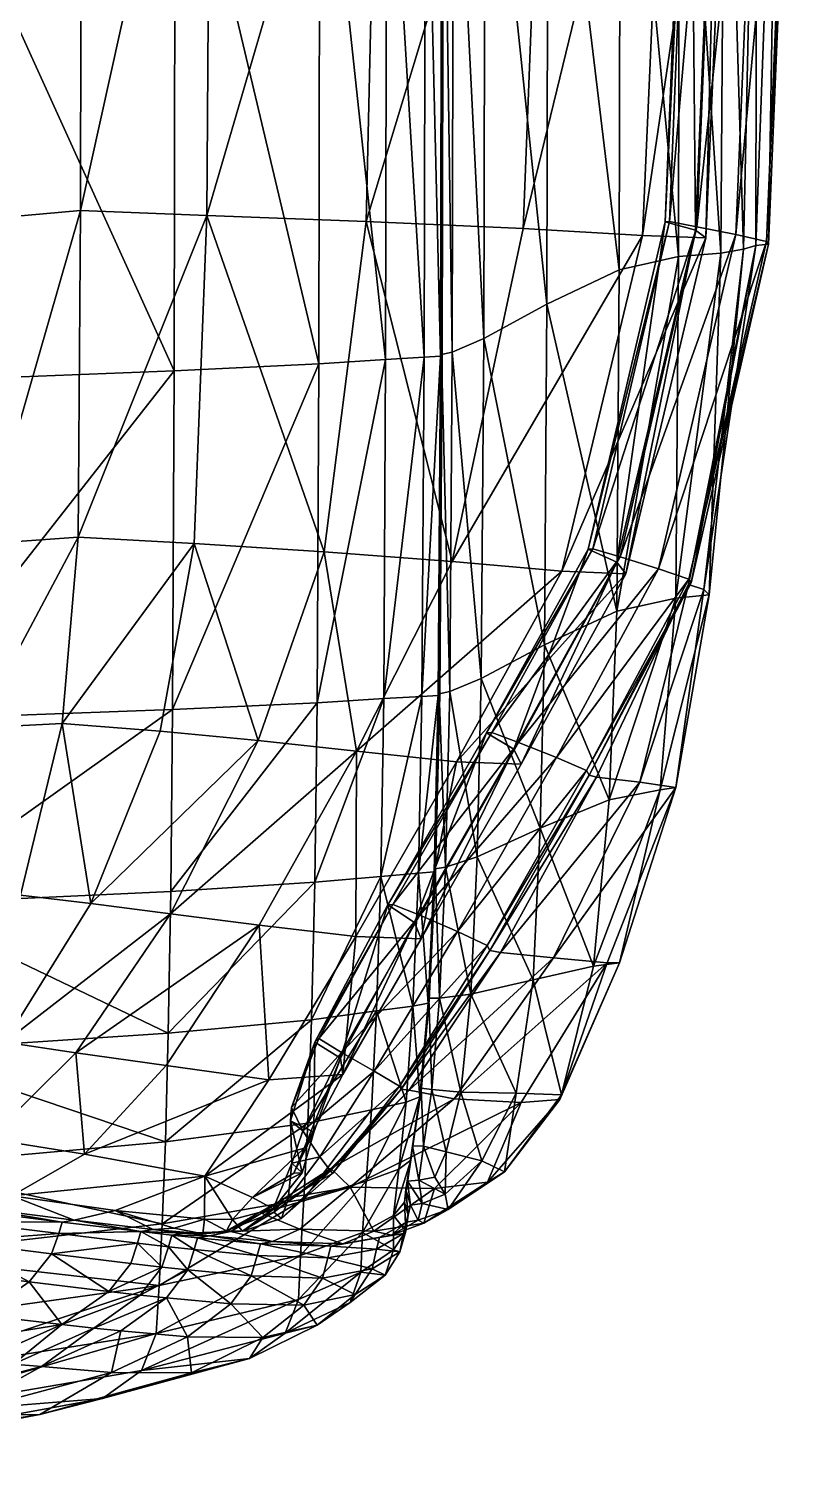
# Model space of a CAD drawing. Header units: centimetres. Extents: x -42.2 to 42.2, y -34.8 to 34.8.
# Drawn here: x 39.604 to 42.199, y -32.801 to -27.918 of the extents above; entities that cross this region are included whole.
import ezdxf

# ---------------------------------------------------------------- set-up
doc = ezdxf.new("R2010")
doc.units = ezdxf.units.CM
doc.layers.get('0').update_dxf_attribs({"true_color": 0x1c95b1})

msp = doc.modelspace()

# ---------------------------------------------------------------- meshes
at = {"color": 96, "true_color": 0x068706}
mesh = msp.add_polyface(dxfattribs=at)
corners = [(40.5938, -24.0306, 15.8436), (40.591, -26.9618, 15.84), (40.8179, -26.9387, 15.6987), (40.8205, -23.9921, 15.7015), (40.9482, -26.9258, 15.5328), (40.9508, -23.9699, 15.5346), (41.0047, -26.9196, 15.3865), (41.9559, -23.6163, 7.9975), (41.9642, -26.5718, 8.0009), (42.0717, -26.5664, 3.9151), (42.0267, -28.6653, 3.9152), (42.0691, -28.6529, 0.4714), (42.1455, -26.5623, 0.4731), (42.0618, -23.625, 3.9137), (41.9504, -28.6798, 8.0025), (41.81, -26.5773, 11.3776), (41.8059, -23.6124, 11.3738), (41.6102, -23.651, 13.7453), (41.6099, -26.6203, 13.7483), (41.8062, -28.6908, 11.3787), (41.3589, -23.6848, -14.4319), (41.3599, -26.5486, -14.4349), (40.7942, -26.5426, -20.0852), (40.7471, -28.5722, -20.0875), (41.981, -23.6448, -3.4428), (41.9897, -26.553, -3.4444), (41.7756, -26.5542, -8.2924), (41.6844, -28.6194, -8.2953), (41.2797, -28.5955, -14.438), (41.771, -23.6633, -8.29), (41.1529, -23.8917, 15.1307), (41.1509, -26.8572, 15.1308), (41.3649, -26.7381, 14.816), (41.3605, -28.8522, 14.8134), (41.6057, -28.7357, 13.7477), (41.3668, -23.7698, 14.8146), (41.0071, -23.9589, 15.3874), (41.0099, -26.9164, 15.3037), (41.0122, -23.9535, 15.3044), (41.0081, -26.9125, 15.2629), (41.0456, -23.9398, 15.2431), (41.0435, -26.904, 15.2425), (41.0103, -23.9488, 15.2636), (42.1049, -28.64, -1.3299), (42.1924, -26.5569, -1.3277), (42.1987, -26.5608, -0.9723), (42.1887, -23.6367, -0.9709), (42.1355, -23.6335, 0.4738), (42.1113, -28.6483, -0.9746), (41.8997, -28.627, -3.4467), (41.9508, -26.5385, -1.6774), (41.9392, -23.6349, -1.6765), (41.8321, -23.631, -1.5231), (41.8452, -26.5242, -1.5238), (41.8639, -28.6011, -1.6793), (41.9412, -23.6321, -1.5431), (41.9535, -26.5323, -1.5439), (41.8594, -26.5236, -1.5156), (41.7759, -28.5717, -1.5171), (41.7612, -28.5725, -1.5253), (41.8463, -23.6305, -1.515), (42.1821, -23.6364, -1.3264), (42.0876, -26.5453, -1.4998), (42.0013, -28.6163, -1.5018), (41.8689, -28.5894, -1.5457), (42.0764, -23.6345, -1.4987)]
mesh.append_faces([[corners[k] for k in face] for face in [(0, 1, 2), (3, 2, 4), (5, 4, 6), (7, 8, 9), (10, 9, 8), (11, 12, 9), (13, 9, 12), (14, 8, 15), (16, 15, 8), (17, 18, 15), (19, 15, 18), (20, 21, 22), (23, 22, 21), (24, 25, 26), (27, 26, 25), (28, 21, 26), (29, 26, 21), (30, 31, 32), (33, 32, 31), (34, 18, 32), (35, 32, 18), (36, 6, 37), (38, 37, 39), (40, 41, 31), (42, 39, 41), (43, 44, 45), (46, 45, 44), (47, 12, 45), (48, 45, 12), (49, 25, 50), (51, 50, 25), (52, 53, 50), (54, 50, 53), (55, 56, 57), (58, 57, 56), (59, 53, 57), (60, 57, 53), (61, 44, 62), (63, 62, 44), (64, 56, 62), (65, 62, 56)]], dxfattribs={"vtx2": -1, "color": 96})
mesh = msp.add_polyface(dxfattribs=at)
corners = [(36.5723, -24.5187, 16.3897), (36.5686, -27.2493, 16.3841), (37.9558, -27.1325, 16.3264), (37.9592, -24.3124, 16.3319), (38.5195, -26.8461, -29.5701), (38.5174, -24.0905, -29.5663), (38.6273, -24.0759, -29.5118), (38.6293, -26.8398, -29.5154), (38.5204, -28.8079, -29.5712), (38.3497, -28.8124, -29.6136), (38.3482, -26.8581, -29.6127), (38.3461, -24.1144, -29.6087), (38.0773, -26.8793, -29.6463), (38.0751, -24.1532, -29.6422), (38.0791, -28.8226, -29.6471), (37.532, -28.8403, -29.6748), (37.5298, -26.9127, -29.6741), (37.5277, -24.2123, -29.67), (36.5292, -26.9616, -29.6994), (36.5273, -24.2974, -29.6953), (39.1804, -24.1771, 16.1769), (39.1773, -27.0522, 16.1719), (40.1, -26.9986, 15.9875), (40.103, -24.0906, 15.9918), (40.591, -26.9618, 15.84), (40.5938, -24.0306, 15.8436), (38.6296, -28.8077, -29.5166), (38.716, -26.8363, -29.4454), (38.7141, -24.065, -29.4421), (38.808, -24.0573, -29.3405), (38.8097, -26.835, -29.3436), (38.7158, -28.8101, -29.4467), (38.809, -28.8145, -29.3449), (38.9403, -26.8355, -29.1934), (38.9389, -24.0522, -29.1906), (39.0912, -24.009, -28.9758), (39.0924, -26.7972, -28.9782), (38.9393, -28.8205, -29.1948), (39.091, -28.7872, -28.9797), (39.2502, -26.6794, -28.6817), (39.2492, -23.8866, -28.6795), (39.4628, -23.7648, -28.0699), (39.4635, -26.563, -28.0718), (39.2484, -28.6739, -28.6831), (39.4614, -28.5624, -28.0732), (39.7822, -26.5291, -26.9169), (39.7817, -23.7233, -26.915), (40.2207, -23.7178, -24.4931), (40.2208, -26.5361, -24.4952), (39.7796, -28.535, -26.9182), (40.2069, -28.5515, -24.4967), (40.7942, -26.5426, -20.0852), (40.7943, -23.704, -20.0825)]
mesh.append_faces([[corners[k] for k in face] for face in [(0, 1, 2), (2, 3, 0), (4, 5, 6), (6, 7, 4), (8, 4, 7), (9, 10, 4), (5, 4, 10), (10, 11, 5), (12, 13, 11), (11, 10, 12), (14, 12, 10), (15, 16, 12), (13, 12, 16), (16, 17, 13), (18, 19, 17), (17, 16, 18), (20, 21, 22), (22, 23, 20), (21, 20, 3), (3, 2, 21), (24, 25, 23), (23, 22, 24), (26, 7, 27), (28, 27, 7), (7, 6, 28), (29, 30, 27), (31, 27, 30), (32, 30, 33), (34, 33, 30), (35, 36, 33), (37, 33, 36), (38, 36, 39), (40, 39, 36), (41, 42, 39), (43, 39, 42), (44, 42, 45), (46, 45, 42), (47, 48, 45), (49, 45, 48), (50, 48, 51), (52, 51, 48)]], dxfattribs={"vtx2": -1, "color": 96})
mesh = msp.add_polyface(dxfattribs=at)
corners = [(39.1773, -27.0522, 16.1719), (39.1733, -29.1143, 16.1598), (40.0961, -29.0783, 15.9769), (40.1, -26.9986, 15.9875), (40.5869, -29.0541, 15.8308), (40.591, -26.9618, 15.84), (40.8136, -29.0394, 15.6907), (40.8179, -26.9387, 15.6987), (40.5816, -30.2046, 15.8113), (40.8073, -30.1905, 15.6734), (40.0914, -30.2277, 15.955), (39.169, -30.2617, 16.1345), (38.9403, -26.8355, -29.1934), (38.9393, -28.8205, -29.1948), (38.809, -28.8145, -29.3449), (39.0924, -26.7972, -28.9782), (39.091, -28.7872, -28.9797), (38.9325, -29.9106, -29.1943), (39.0836, -29.8822, -28.9798), (39.0675, -30.4681, -28.9789), (39.2502, -26.6794, -28.6817), (39.2484, -28.6739, -28.6831), (39.4635, -26.563, -28.0718), (39.4614, -28.5624, -28.0732), (39.7822, -26.5291, -26.9169), (39.7796, -28.535, -26.9182), (40.2208, -26.5361, -24.4952), (40.2069, -28.5515, -24.4967), (39.771, -29.6423, -26.9189), (39.7164, -30.2751, -26.9193), (39.4268, -30.2896, -28.0741), (39.4532, -29.6654, -28.0738), (40.1649, -29.6646, -24.4979), (40.0491, -30.3009, -24.4991), (39.2406, -29.7729, -28.6836), (39.2239, -30.3783, -28.6834), (40.7942, -26.5426, -20.0852), (40.7471, -28.5722, -20.0875), (40.6057, -29.6929, -20.09), (41.0391, -29.7248, -14.4418), (40.715, -30.3686, -14.4479), (40.381, -30.3329, -20.0935)]
mesh.append_faces([[corners[k] for k in face] for face in [(0, 1, 2), (2, 3, 0), (4, 5, 3), (3, 2, 4), (5, 4, 6), (6, 7, 5), (8, 9, 6), (6, 4, 8), (10, 8, 4), (4, 2, 10), (11, 10, 2), (2, 1, 11), (12, 13, 14), (15, 16, 13), (17, 18, 19), (14, 13, 17), (18, 17, 13), (13, 16, 18), (20, 21, 16), (22, 23, 21), (24, 25, 23), (26, 27, 25), (28, 29, 30), (30, 31, 28), (25, 28, 31), (31, 23, 25), (28, 25, 27), (27, 32, 28), (29, 28, 32), (32, 33, 29), (34, 31, 30), (18, 34, 35), (34, 18, 16), (16, 21, 34), (31, 34, 21), (21, 23, 31), (36, 37, 27), (38, 39, 40), (32, 38, 41), (38, 32, 27), (27, 37, 38)]], dxfattribs={"vtx2": -1, "color": 96})
mesh = msp.add_polyface(dxfattribs=at)
corners = [(40.9438, -29.0317, 15.5262), (40.9482, -26.9258, 15.5328), (40.8179, -26.9387, 15.6987), (40.8136, -29.0394, 15.6907), (41.0001, -29.0283, 15.3809), (41.0047, -26.9196, 15.3865), (41.9642, -26.5718, 8.0009), (41.9504, -28.6798, 8.0025), (42.0267, -28.6653, 3.9152), (42.0717, -26.5664, 3.9151), (42.0691, -28.6529, 0.4714), (41.81, -26.5773, 11.3776), (41.8062, -28.6908, 11.3787), (41.6099, -26.6203, 13.7483), (41.6057, -28.7357, 13.7477), (41.8924, -29.8202, 3.9132), (41.3599, -26.5486, -14.4349), (41.2797, -28.5955, -14.438), (40.7471, -28.5722, -20.0875), (41.9897, -26.553, -3.4444), (41.8997, -28.627, -3.4467), (41.6844, -28.6194, -8.2953), (41.7756, -26.5542, -8.2924), (41.0391, -29.7248, -14.4418), (41.4109, -29.7579, -8.2998), (41.1509, -26.8572, 15.1308), (41.1464, -28.969, 15.1263), (41.3605, -28.8522, 14.8134), (41.3649, -26.7381, 14.816), (41.0053, -29.0261, 15.2985), (41.0099, -26.9164, 15.3037), (41.0035, -29.0225, 15.2577), (41.0081, -26.9125, 15.2629), (41.0435, -26.904, 15.2425), (41.039, -29.0146, 15.2374), (42.1987, -26.5608, -0.9723), (42.1113, -28.6483, -0.9746), (42.1049, -28.64, -1.3299), (42.1455, -26.5623, 0.4731), (41.8414, -29.7854, -1.3345), (41.849, -29.7978, -0.9792), (41.9508, -26.5385, -1.6774), (41.8639, -28.6011, -1.6793), (41.8452, -26.5242, -1.5238), (41.7612, -28.5725, -1.5253), (41.6282, -29.767, -3.4512), (41.5979, -29.7271, -1.6834), (41.9535, -26.5323, -1.5439), (41.8689, -28.5894, -1.5457), (41.7759, -28.5717, -1.5171), (41.8594, -26.5236, -1.5156), (41.5165, -29.6827, -1.5213), (41.5005, -29.6838, -1.5291), (42.1924, -26.5569, -1.3277), (42.0013, -28.6163, -1.5018), (42.0876, -26.5453, -1.4998), (41.739, -29.7498, -1.5064), (41.6084, -29.7095, -1.5503)]
mesh.append_faces([[corners[k] for k in face] for face in [(0, 1, 2), (2, 3, 0), (1, 0, 4), (4, 5, 1), (6, 7, 8), (9, 8, 10), (11, 12, 7), (13, 14, 12), (10, 8, 15), (16, 17, 18), (19, 20, 21), (22, 21, 17), (18, 17, 23), (24, 21, 20), (23, 17, 21), (25, 26, 27), (28, 27, 14), (29, 30, 5), (5, 4, 29), (30, 29, 31), (31, 32, 30), (33, 34, 26), (26, 25, 33), (34, 33, 32), (32, 31, 34), (35, 36, 37), (38, 10, 36), (39, 37, 36), (40, 36, 10), (41, 42, 20), (43, 44, 42), (45, 20, 42), (46, 42, 44), (47, 48, 49), (50, 49, 44), (51, 49, 48), (52, 44, 49), (53, 37, 54), (55, 54, 48), (56, 54, 37), (57, 48, 54)]], dxfattribs={"vtx2": -1, "color": 96})
mesh = msp.add_polyface(dxfattribs=at)
corners = [(40.9365, -30.1834, 15.5109), (40.9921, -30.1802, 15.3672), (41.0001, -29.0283, 15.3809), (40.9438, -29.0317, 15.5262), (40.8073, -30.1905, 15.6734), (40.8136, -29.0394, 15.6907), (41.7973, -29.8499, 11.3761), (41.9102, -29.8384, 8.0017), (41.9504, -28.6798, 8.0025), (41.8062, -28.6908, 11.3787), (41.5969, -29.8934, 13.7416), (41.6057, -28.7357, 13.7477), (41.8924, -29.8202, 3.9132), (41.84, -29.8038, 0.4673), (42.0691, -28.6529, 0.4714), (42.0267, -28.6653, 3.9152), (41.0391, -29.7248, -14.4418), (40.6057, -29.6929, -20.09), (40.7471, -28.5722, -20.0875), (41.8997, -28.627, -3.4467), (41.6282, -29.767, -3.4512), (41.4109, -29.7579, -8.2998), (40.715, -30.3686, -14.4479), (41.6844, -28.6194, -8.2953), (41.3519, -30.0077, 14.8039), (41.3605, -28.8522, 14.8134), (41.1464, -28.969, 15.1263), (41.138, -30.1222, 15.1143), (40.997, -30.1777, 15.2853), (41.0053, -29.0261, 15.2985), (40.9953, -30.1738, 15.2446), (41.0035, -29.0225, 15.2577), (41.039, -29.0146, 15.2374), (41.0307, -30.1664, 15.2244), (42.1113, -28.6483, -0.9746), (41.849, -29.7978, -0.9792), (41.8414, -29.7854, -1.3345), (41.2735, -30.4132, -3.4593), (41.5979, -29.7271, -1.6834), (41.8639, -28.6011, -1.6793), (41.7612, -28.5725, -1.5253), (41.5005, -29.6838, -1.5291), (41.2485, -30.3616, -1.6913), (41.8689, -28.5894, -1.5457), (41.6084, -29.7095, -1.5503), (41.5165, -29.6827, -1.5213), (41.1733, -30.3056, -1.5293), (41.1561, -30.307, -1.5368), (41.7759, -28.5717, -1.5171), (42.1049, -28.64, -1.3299), (41.739, -29.7498, -1.5064), (41.3933, -30.3898, -1.5149), (41.2644, -30.3392, -1.5588), (42.0013, -28.6163, -1.5018)]
mesh.append_faces([[corners[k] for k in face] for face in [(0, 1, 2), (2, 3, 0), (4, 0, 3), (3, 5, 4), (6, 7, 8), (8, 9, 6), (10, 6, 9), (9, 11, 10), (12, 13, 14), (7, 12, 15), (15, 8, 7), (16, 17, 18), (19, 20, 21), (22, 16, 21), (23, 21, 16), (24, 25, 26), (26, 27, 24), (25, 24, 10), (10, 11, 25), (28, 29, 2), (2, 1, 28), (29, 28, 30), (30, 31, 29), (32, 33, 27), (27, 26, 32), (33, 32, 31), (31, 30, 33), (34, 35, 36), (14, 13, 35), (37, 20, 38), (39, 38, 20), (40, 41, 38), (42, 38, 41), (43, 44, 45), (46, 45, 44), (47, 41, 45), (48, 45, 41), (49, 36, 50), (51, 50, 36), (52, 44, 50), (53, 50, 44)]], dxfattribs={"vtx2": -1, "color": 96})
mesh = msp.add_polyface(dxfattribs=at)
corners = [(40.0768, -31.3257, 15.8507), (40.0853, -30.8443, 15.9151), (39.1637, -30.8878, 16.0888), (40.5625, -31.2803, 15.7184), (40.7827, -31.2497, 15.5899), (40.7975, -30.7934, 15.6415), (40.5738, -30.8133, 15.7758), (40.5816, -30.2046, 15.8113), (40.0914, -30.2277, 15.955), (40.8073, -30.1905, 15.6734), (39.169, -30.2617, 16.1345), (39.0675, -30.4681, -28.9789), (38.9173, -30.4856, -29.192), (38.9325, -29.9106, -29.1943), (38.8029, -29.8994, -29.3437), (39.4268, -30.2896, -28.0741), (39.2239, -30.3783, -28.6834), (39.2406, -29.7729, -28.6836), (39.0836, -29.8822, -28.9798), (39.1954, -30.8921, -28.6829), (39.0399, -30.9308, -28.9769), (39.3699, -30.8529, -28.0742), (39.2497, -31.3013, -28.0743), (39.1144, -31.2895, -28.6822), (39.5758, -30.857, -26.9197), (39.7164, -30.2751, -26.9193), (39.8137, -30.8858, -24.5007), (40.0491, -30.3009, -24.4991), (39.5221, -31.3555, -24.5029), (39.3682, -31.3242, -26.9201), (38.7889, -30.4683, -29.3397), (38.8909, -30.9252, -29.1877), (38.9742, -31.2752, -28.9748), (40.715, -30.3686, -14.4479), (40.381, -30.3329, -20.0935), (40.6057, -29.6929, -20.09), (40.1649, -29.6646, -24.4979), (40.7128, -30.9979, -8.3193), (40.3844, -30.9587, -14.4573), (40.084, -30.9205, -20.0989), (39.7633, -31.3921, -20.1063), (40.587, -31.343, -1.5683), (40.8385, -30.889, -1.5425), (40.929, -30.9255, -1.5722), (40.5731, -31.3553, -1.5835), (40.8208, -30.8905, -1.5498)]
mesh.append_faces([[corners[k] for k in face] for face in [(0, 1, 2), (3, 4, 5), (5, 6, 3), (6, 1, 0), (7, 8, 1), (1, 6, 7), (9, 7, 6), (6, 5, 9), (8, 10, 2), (2, 1, 8), (11, 12, 13), (14, 13, 12), (15, 16, 17), (16, 11, 18), (19, 20, 11), (11, 16, 19), (21, 19, 16), (16, 15, 21), (19, 21, 22), (20, 19, 23), (24, 21, 15), (15, 25, 24), (26, 24, 25), (25, 27, 26), (24, 26, 28), (21, 24, 29), (30, 12, 31), (20, 31, 12), (12, 11, 20), (31, 20, 32), (33, 34, 35), (34, 27, 36), (37, 38, 33), (39, 34, 33), (33, 38, 39), (40, 39, 38), (28, 26, 39), (34, 39, 26), (26, 27, 34), (41, 42, 43), (44, 45, 42)]], dxfattribs={"vtx2": -1, "color": 96})
mesh = msp.add_polyface(dxfattribs=at)
corners = [(40.9365, -30.1834, 15.5109), (40.8073, -30.1905, 15.6734), (40.7975, -30.7934, 15.6415), (40.9245, -30.7831, 15.4827), (40.9921, -30.1802, 15.3672), (40.9785, -30.7778, 15.3417), (41.7973, -29.8499, 11.3761), (41.5969, -29.8934, 13.7416), (41.5718, -30.5339, 13.7284), (41.7439, -30.5001, 11.3691), (41.9102, -29.8384, 8.0017), (41.7973, -30.4924, 7.9985), (41.8924, -29.8202, 3.9132), (41.6756, -30.4741, 3.9086), (41.84, -29.8038, 0.4673), (41.528, -30.4563, 0.4597), (41.0541, -30.4054, -8.3073), (41.4109, -29.7579, -8.2998), (41.6282, -29.767, -3.4512), (41.2735, -30.4132, -3.4593), (40.715, -30.3686, -14.4479), (41.3371, -30.63, 14.7846), (41.3519, -30.0077, 14.8039), (41.138, -30.1222, 15.1143), (41.1241, -30.7269, 15.0906), (40.9831, -30.7728, 15.2608), (40.997, -30.1777, 15.2853), (40.9815, -30.7679, 15.2201), (40.9953, -30.1738, 15.2446), (41.0307, -30.1664, 15.2244), (41.0171, -30.7627, 15.1996), (41.849, -29.7978, -0.9792), (41.5038, -30.4498, -0.9877), (41.4949, -30.4343, -1.3428), (41.8414, -29.7854, -1.3345), (41.5979, -29.7271, -1.6834), (41.2485, -30.3616, -1.6913), (41.5005, -29.6838, -1.5291), (41.1561, -30.307, -1.5368), (40.911, -30.9497, -1.7046), (41.6084, -29.7095, -1.5503), (41.2644, -30.3392, -1.5588), (41.1733, -30.3056, -1.5293), (41.5165, -29.6827, -1.5213), (40.8385, -30.889, -1.5425), (40.8208, -30.8905, -1.5498), (41.3933, -30.3898, -1.5149), (41.739, -29.7498, -1.5064), (40.929, -30.9255, -1.5722)]
mesh.append_faces([[corners[k] for k in face] for face in [(0, 1, 2), (2, 3, 0), (4, 0, 3), (3, 5, 4), (6, 7, 8), (8, 9, 6), (10, 6, 9), (9, 11, 10), (12, 10, 11), (11, 13, 12), (14, 12, 13), (13, 15, 14), (16, 17, 18), (18, 19, 16), (17, 16, 20), (21, 22, 23), (23, 24, 21), (22, 21, 8), (8, 7, 22), (25, 26, 4), (4, 5, 25), (26, 25, 27), (27, 28, 26), (29, 30, 24), (24, 23, 29), (30, 29, 28), (28, 27, 30), (31, 32, 33), (33, 34, 31), (32, 31, 14), (14, 15, 32), (35, 36, 19), (37, 38, 36), (39, 36, 38), (40, 41, 42), (43, 42, 38), (44, 42, 41), (45, 38, 42), (34, 33, 46), (47, 46, 41), (48, 41, 46)]], dxfattribs={"vtx2": -1, "color": 96})
mesh = msp.add_polyface(dxfattribs=at)
corners = [(40.9245, -30.7831, 15.4827), (40.906, -31.2332, 15.4371), (40.9574, -31.2235, 15.3007), (40.9785, -30.7778, 15.3417), (40.7975, -30.7934, 15.6415), (40.7827, -31.2497, 15.5899), (41.6756, -30.4741, 3.9086), (41.3831, -31.0703, 3.9009), (41.2029, -31.0517, 0.4475), (41.528, -30.4563, 0.4597), (41.7973, -30.4924, 7.9985), (41.5651, -31.0868, 7.9928), (41.6064, -31.087, 11.3572), (41.7439, -30.5001, 11.3691), (41.5188, -31.0976, 13.7063), (41.5718, -30.5339, 13.7284), (40.715, -30.3686, -14.4479), (41.0541, -30.4054, -8.3073), (40.7128, -30.9979, -8.3193), (40.9336, -31.0057, -3.4725), (41.2735, -30.4132, -3.4593), (41.3139, -31.1449, 14.7525), (41.3371, -30.63, 14.7846), (41.1241, -30.7269, 15.0906), (41.1027, -31.1932, 15.0515), (40.9615, -31.2134, 15.2215), (40.9831, -30.7728, 15.2608), (40.9604, -31.2067, 15.1806), (40.9815, -30.7679, 15.2201), (41.0171, -30.7627, 15.1996), (40.9962, -31.2069, 15.1591), (41.5038, -30.4498, -0.9877), (41.1673, -31.0449, -1.0013), (41.1581, -31.0282, -1.3564), (41.4949, -30.4343, -1.3428), (41.2485, -30.3616, -1.6913), (40.911, -30.9497, -1.7046), (41.1561, -30.307, -1.5368), (40.8208, -30.8905, -1.5498), (40.6601, -31.4099, -1.7315), (41.2644, -30.3392, -1.5588), (40.929, -30.9255, -1.5722), (40.8385, -30.889, -1.5425), (41.1733, -30.3056, -1.5293), (41.0571, -30.9801, -1.5284), (41.3933, -30.3898, -1.5149), (40.6643, -31.3906, -1.5965)]
mesh.append_faces([[corners[k] for k in face] for face in [(0, 1, 2), (2, 3, 0), (1, 0, 4), (4, 5, 1), (6, 7, 8), (8, 9, 6), (7, 6, 10), (10, 11, 7), (12, 11, 10), (10, 13, 12), (14, 12, 13), (13, 15, 14), (16, 17, 18), (19, 18, 17), (17, 20, 19), (21, 22, 23), (23, 24, 21), (22, 21, 14), (14, 15, 22), (25, 26, 3), (3, 2, 25), (26, 25, 27), (27, 28, 26), (29, 30, 24), (24, 23, 29), (30, 29, 28), (28, 27, 30), (31, 32, 33), (33, 34, 31), (32, 31, 9), (9, 8, 32), (35, 36, 19), (19, 20, 35), (37, 38, 36), (39, 36, 38), (40, 41, 42), (43, 42, 38), (44, 45, 34), (34, 33, 44), (46, 41, 44), (45, 44, 41)]], dxfattribs={"vtx2": -1, "color": 96})
mesh = msp.add_polyface(dxfattribs=at)
corners = [(39.1484, -31.7768, 15.8903), (39.1388, -32.0779, 15.6916), (40.0561, -31.972, 15.5562), (40.0668, -31.6942, 15.7387), (39.1567, -31.3865, 16.015), (40.0768, -31.3257, 15.8507), (39.1637, -30.8878, 16.0888), (40.5496, -31.6306, 15.6161), (40.5625, -31.2803, 15.7184), (39.5221, -31.3555, -24.5029), (39.3682, -31.3242, -26.9201), (39.5758, -30.857, -26.9197), (40.1992, -31.9565, -2.9342), (40.2737, -31.9959, -1.5365), (40.1937, -32.0063, -1.5418), (40.0962, -31.987, -3.3385), (39.4678, -31.6842, -20.1161), (39.7923, -31.7358, -13.9551), (39.5459, -31.8772, -14.368), (39.7633, -31.3921, -20.1063), (40.0694, -31.4346, -14.3374), (40.3844, -30.9587, -14.4573), (40.084, -30.9205, -20.0989), (39.758, -31.9593, -8.3747), (39.4271, -31.9179, -14.5058), (39.8962, -31.9267, -7.8371), (40.025, -31.9911, -3.474), (39.9842, -31.9982, -3.4778), (39.7172, -31.9661, -8.378), (39.3863, -31.9246, -14.5082), (39.7052, -32.0054, -8.3861), (39.3496, -32.0323, -14.5282), (39.3741, -31.9637, -14.5146), (40.1301, -32.0037, -1.5445), (40.0893, -32.0108, -1.5484), (40.2885, -31.9977, -0.0802), (40.217, -32.0123, -0.0305), (40.2946, -31.9573, -2.3325), (40.2004, -31.8102, -6.226), (40.418, -31.4834, -7.8031)]
mesh.append_faces([[corners[k] for k in face] for face in [(0, 1, 2), (2, 3, 0), (4, 0, 3), (3, 5, 4), (6, 4, 5), (7, 3, 2), (8, 5, 3), (9, 10, 11), (12, 13, 14), (14, 15, 12), (16, 17, 18), (9, 19, 16), (17, 16, 19), (19, 20, 17), (21, 20, 19), (22, 19, 9), (23, 24, 18), (18, 25, 23), (26, 23, 25), (25, 15, 26), (23, 26, 27), (27, 28, 23), (24, 23, 28), (28, 29, 24), (30, 28, 27), (31, 32, 30), (28, 30, 32), (32, 29, 28), (33, 34, 27), (27, 26, 33), (14, 33, 26), (26, 15, 14), (33, 14, 35), (35, 36, 33), (37, 12, 38), (25, 38, 12), (12, 15, 25), (38, 25, 18), (18, 17, 38), (39, 38, 17), (17, 20, 39)]], dxfattribs={"vtx2": -1, "color": 96})
mesh = msp.add_polyface(dxfattribs=at)
corners = [(40.0561, -31.972, 15.5562), (40.5366, -31.8889, 15.4461), (40.5496, -31.6306, 15.6161), (40.0768, -31.3257, 15.8507), (40.5625, -31.2803, 15.7184), (40.5738, -30.8133, 15.7758), (40.0668, -31.6942, 15.7387), (40.3922, -31.936, -0.2314), (40.6934, -31.8483, 2.7901), (40.5232, -31.9908, 3.4152), (40.2885, -31.9977, -0.0802), (40.4692, -31.8862, -0.7052), (40.2737, -31.9959, -1.5365), (40.1937, -32.0063, -1.5418), (40.1992, -31.9565, -2.9342), (40.2946, -31.9573, -2.3325), (40.3279, -31.9967, -1.7128), (40.4343, -31.9329, -1.3265), (40.4607, -31.9539, -1.5356), (40.3844, -30.9587, -14.4573), (40.7128, -30.9979, -8.3193), (40.418, -31.4834, -7.8031), (40.0694, -31.4346, -14.3374), (40.6267, -31.7918, -1.161), (40.6276, -31.7842, -0.0055), (40.5702, -31.6609, -1.7803), (40.531, -31.7992, -1.8148), (40.5022, -31.7998, -2.3699), (40.5373, -31.716, -2.9773), (40.4916, -31.6222, -1.6532), (40.4956, -31.7665, -1.6994), (40.4939, -31.5772, -1.6143), (40.5324, -31.657, -1.6379), (40.5731, -31.3553, -1.5835), (40.2004, -31.8102, -6.226), (40.3623, -31.8825, -2.9914), (40.6683, -31.4661, -3.3566), (40.4319, -31.9211, -1.799), (40.4832, -31.8878, -1.66), (40.6334, -31.8017, -1.4349), (40.5904, -31.7443, -1.586)]
mesh.append_faces([[corners[k] for k in face] for face in [(0, 1, 2), (3, 4, 5), (6, 2, 4), (7, 8, 9), (9, 10, 7), (8, 7, 11), (12, 7, 10), (10, 13, 12), (12, 14, 15), (15, 16, 12), (17, 12, 16), (16, 18, 17), (12, 17, 11), (11, 7, 12), (19, 20, 21), (21, 22, 19), (23, 17, 18), (24, 11, 17), (25, 26, 27), (27, 28, 25), (26, 25, 29), (29, 30, 26), (29, 31, 32), (32, 30, 29), (31, 29, 33), (34, 35, 15), (34, 21, 36), (36, 28, 34), (35, 34, 28), (28, 27, 35), (37, 26, 30), (30, 38, 37), (16, 37, 38), (38, 18, 16), (37, 16, 15), (15, 35, 37), (26, 37, 35), (35, 27, 26), (39, 18, 38), (40, 38, 30), (30, 32, 40)]], dxfattribs={"vtx2": -1, "color": 96})
mesh = msp.add_polyface(dxfattribs=at)
corners = [(40.7654, -31.5856, 15.4973), (40.5496, -31.6306, 15.6161), (40.5366, -31.8889, 15.4461), (40.8578, -31.7867, 15.2263), (40.8985, -31.7564, 15.1225), (40.9301, -31.5416, 15.2318), (40.8831, -31.5592, 15.3573), (40.7479, -31.8275, 15.3425), (40.906, -31.2332, 15.4371), (40.7827, -31.2497, 15.5899), (40.5625, -31.2803, 15.7184), (41.0455, -31.5485, 3.6186), (40.6934, -31.8483, 2.7901), (40.6276, -31.7842, -0.0055), (40.8932, -31.5183, 0.327), (40.7128, -30.9979, -8.3193), (40.9336, -31.0057, -3.4725), (40.6683, -31.4661, -3.3566), (40.418, -31.4834, -7.8031), (40.9023, -31.7265, 15.0562), (40.9339, -31.5234, 15.1569), (40.9048, -31.7072, 15.0186), (40.9341, -31.5124, 15.1167), (40.9419, -31.7089, 15.0013), (40.9258, -31.8244, 14.8443), (40.866, -31.515, -1.0494), (40.6267, -31.7918, -1.161), (40.6334, -31.8017, -1.4349), (40.8609, -31.5048, -1.3841), (40.6601, -31.4099, -1.7315), (40.5702, -31.6609, -1.7803), (40.5373, -31.716, -2.9773), (40.5731, -31.3553, -1.5835), (40.4916, -31.6222, -1.6532), (40.911, -30.9497, -1.7046), (40.8208, -30.8905, -1.5498), (40.4939, -31.5772, -1.6143), (40.587, -31.343, -1.5683), (40.6643, -31.3906, -1.5965), (40.5324, -31.657, -1.6379), (40.929, -30.9255, -1.5722), (40.8385, -30.889, -1.5425), (40.5904, -31.7443, -1.586), (40.7746, -31.4539, -1.5508), (41.0571, -30.9801, -1.5284)]
mesh.append_faces([[corners[k] for k in face] for face in [(0, 1, 2), (3, 4, 5), (5, 6, 3), (7, 3, 6), (6, 0, 7), (8, 6, 5), (6, 8, 9), (9, 0, 6), (9, 10, 1), (1, 0, 9), (11, 12, 13), (13, 14, 11), (15, 16, 17), (17, 18, 15), (19, 20, 5), (5, 4, 19), (20, 19, 21), (21, 22, 20), (22, 21, 23), (24, 23, 21), (25, 26, 27), (27, 28, 25), (26, 25, 14), (14, 13, 26), (29, 30, 31), (31, 17, 29), (30, 29, 32), (32, 33, 30), (34, 29, 17), (17, 16, 34), (35, 32, 29), (36, 37, 38), (38, 39, 36), (32, 37, 36), (40, 38, 37), (41, 37, 32), (42, 43, 28), (28, 27, 42), (43, 42, 39), (39, 38, 43), (44, 43, 38)]], dxfattribs={"vtx2": -1, "color": 96})
mesh = msp.add_polyface(dxfattribs=at)
corners = [(40.9301, -31.5416, 15.2318), (40.9574, -31.2235, 15.3007), (40.906, -31.2332, 15.4371), (40.6934, -31.8483, 2.7901), (41.0455, -31.5485, 3.6186), (41.2729, -31.5604, 7.9176), (40.9797, -31.8521, 7.706), (41.3831, -31.0703, 3.9009), (40.8932, -31.5183, 0.327), (41.2029, -31.0517, 0.4475), (41.5651, -31.0868, 7.9928), (41.6064, -31.087, 11.3572), (41.5188, -31.0976, 13.7063), (41.4096, -31.5347, 13.6802), (41.4047, -31.5505, 11.344), (41.1584, -31.8306, 11.3329), (41.2162, -31.7956, 13.6546), (41.2567, -31.5289, 14.7088), (41.3139, -31.1449, 14.7525), (41.1027, -31.1932, 15.0515), (41.0691, -31.5254, 14.9929), (41.1398, -31.7588, 14.6547), (41.0186, -31.7275, 14.911), (40.9339, -31.5234, 15.1569), (40.9615, -31.2134, 15.2215), (40.9341, -31.5124, 15.1167), (40.9604, -31.2067, 15.1806), (40.9962, -31.2069, 15.1591), (40.9704, -31.5164, 15.0954), (40.9802, -31.8135, 14.8012), (40.9419, -31.7089, 15.0013), (41.1673, -31.0449, -1.0013), (40.866, -31.515, -1.0494), (40.8609, -31.5048, -1.3841), (41.1581, -31.0282, -1.3564), (40.7746, -31.4539, -1.5508), (41.0571, -30.9801, -1.5284)]
mesh.append_faces([[corners[k] for k in face] for face in [(0, 1, 2), (3, 4, 5), (5, 6, 3), (7, 4, 8), (8, 9, 7), (4, 7, 10), (10, 5, 4), (11, 12, 13), (13, 14, 11), (10, 11, 14), (14, 5, 10), (15, 6, 5), (5, 14, 15), (16, 15, 14), (14, 13, 16), (17, 18, 19), (19, 20, 17), (18, 17, 13), (13, 12, 18), (21, 17, 20), (20, 22, 21), (17, 21, 16), (16, 13, 17), (23, 24, 1), (1, 0, 23), (24, 23, 25), (25, 26, 24), (27, 28, 20), (20, 19, 27), (28, 27, 26), (26, 25, 28), (29, 22, 30), (28, 30, 22), (22, 20, 28), (30, 28, 25), (31, 32, 33), (33, 34, 31), (32, 31, 9), (9, 8, 32), (35, 36, 34), (34, 33, 35)]], dxfattribs={"vtx2": -1, "color": 96})
mesh = msp.add_polyface(dxfattribs=at)
corners = [(40.7106, -32.2123, 11.3272), (40.5361, -32.2485, 7.8961), (40.5996, -32.156, 7.9028), (40.7679, -32.1246, 11.3236), (40.8121, -32.1458, 13.664), (40.8622, -32.0673, 13.6458), (40.6928, -32.2385, 13.6905), (40.5819, -32.3157, 11.334), (40.4734, -32.3431, 13.7294), (40.8401, -32.0602, 14.6937), (40.8401, -31.9442, 15.0149), (40.7347, -32.0021, 15.1009), (40.73, -32.1365, 14.7482), (40.5177, -32.2291, 14.811), (40.5254, -32.0801, 15.1854), (40.7479, -31.8275, 15.3425), (40.5366, -31.8889, 15.4461), (40.7654, -31.5856, 15.4973), (40.8578, -31.7867, 15.2263), (40.6934, -31.8483, 2.7901), (40.9797, -31.8521, 7.706), (40.7738, -31.9972, 7.8588), (40.5232, -31.9908, 3.4152), (40.4692, -31.8862, -0.7052), (40.6276, -31.7842, -0.0055), (40.3889, -32.04, 3.6214), (40.6275, -32.0477, 7.9087), (40.6174, -32.0877, 7.9067), (40.7829, -32.0581, 11.3203), (40.7925, -32.0183, 11.3187), (40.874, -32.0052, 13.6318), (40.668, -32.04, 7.9095), (40.4295, -32.0325, 3.6234), (40.8334, -32.0106, 11.3201), (40.8828, -31.9669, 13.624), (40.4607, -31.9539, -1.5356), (40.6334, -31.8017, -1.4349), (40.6267, -31.7918, -1.161), (40.4343, -31.9329, -1.3265), (40.4832, -31.8878, -1.66), (40.5904, -31.7443, -1.586)]
mesh.append_faces([[corners[k] for k in face] for face in [(0, 1, 2), (2, 3, 0), (4, 0, 3), (3, 5, 4), (0, 4, 6), (6, 7, 0), (1, 0, 7), (7, 6, 8), (9, 4, 5), (9, 10, 11), (11, 12, 9), (4, 9, 12), (12, 6, 4), (13, 12, 11), (11, 14, 13), (12, 13, 8), (8, 6, 12), (15, 16, 14), (14, 11, 15), (16, 15, 17), (18, 15, 11), (11, 10, 18), (19, 20, 21), (21, 22, 19), (23, 24, 19), (25, 26, 27), (5, 3, 28), (27, 28, 3), (3, 2, 27), (28, 27, 26), (26, 29, 28), (30, 28, 29), (22, 21, 31), (32, 31, 26), (33, 31, 21), (34, 29, 33), (31, 33, 29), (29, 26, 31), (35, 36, 37), (38, 37, 24), (39, 40, 36)]], dxfattribs={"vtx2": -1, "color": 96})
mesh = msp.add_polyface(dxfattribs=at)
corners = [(40.8622, -32.0673, 13.6458), (40.882, -31.9968, 14.6492), (40.8401, -32.0602, 14.6937), (40.8401, -31.9442, 15.0149), (40.8775, -31.8981, 14.9395), (40.8985, -31.7564, 15.1225), (40.8578, -31.7867, 15.2263), (41.1584, -31.8306, 11.3329), (41.2162, -31.7956, 13.6546), (41.0253, -31.923, 13.6344), (40.9429, -31.9698, 11.3247), (40.9797, -31.8521, 7.706), (40.7738, -31.9972, 7.8588), (41.0157, -31.8712, 14.6095), (41.1398, -31.7588, 14.6547), (41.0186, -31.7275, 14.911), (40.9802, -31.8135, 14.8012), (40.7829, -32.0581, 11.3203), (40.874, -32.0052, 13.6318), (40.7925, -32.0183, 11.3187), (40.8828, -31.9669, 13.624), (40.8901, -31.943, 14.6163), (40.8824, -31.8555, 14.8868), (40.8974, -31.9085, 14.5968), (40.8876, -31.8273, 14.8556), (40.9023, -31.7265, 15.0562), (40.9048, -31.7072, 15.0186), (40.8334, -32.0106, 11.3201), (40.9237, -31.9598, 13.6246), (40.9371, -31.9029, 14.5924), (40.9258, -31.8244, 14.8443), (40.9419, -31.7089, 15.0013)]
mesh.append_faces([[corners[k] for k in face] for face in [(0, 1, 2), (3, 2, 1), (1, 4, 3), (5, 6, 3), (3, 4, 5), (7, 8, 9), (9, 10, 7), (11, 7, 10), (10, 12, 11), (13, 14, 15), (15, 16, 13), (14, 13, 9), (9, 8, 14), (17, 18, 0), (19, 20, 18), (21, 22, 4), (4, 1, 21), (18, 21, 1), (1, 0, 18), (21, 18, 20), (20, 23, 21), (22, 21, 23), (23, 24, 22), (22, 25, 5), (5, 4, 22), (25, 22, 24), (24, 26, 25), (12, 10, 27), (28, 27, 10), (10, 9, 28), (27, 28, 20), (29, 28, 9), (9, 13, 29), (30, 29, 13), (13, 16, 30), (29, 30, 24), (24, 23, 29), (28, 29, 23), (23, 20, 28), (31, 30, 16), (26, 24, 30)]], dxfattribs={"vtx2": -1, "color": 96})
mesh = msp.add_polyface(dxfattribs=at)
corners = [(40.2891, -32.2431, 3.5836), (40.0704, -32.2227, -0.0921), (40.1428, -32.1279, -0.0604), (40.3578, -32.1486, 3.604), (40.5361, -32.2485, 7.8961), (40.5996, -32.156, 7.9028), (40.3978, -32.358, 7.8838), (40.1414, -32.355, 3.5449), (40.1556, -32.4772, 7.8631), (40.5819, -32.3157, 11.334), (40.3523, -32.4293, 11.3468), (40.4734, -32.3431, 13.7294), (39.9856, -32.4696, 13.7804), (39.8538, -32.5651, 11.3638), (40.0358, -32.3445, 14.8869), (40.5177, -32.2291, 14.811), (40.5254, -32.0801, 15.1854), (40.0455, -32.1814, 15.2799), (40.5366, -31.8889, 15.4461), (40.0561, -31.972, 15.5562), (40.0776, -32.0503, -1.5578), (40.1648, -32.0592, -0.0425), (40.055, -32.119, -1.5776), (40.0893, -32.0108, -1.5484), (40.1763, -32.0196, -0.034), (40.3781, -32.0798, 3.6157), (40.6174, -32.0877, 7.9067), (40.3889, -32.04, 3.6214), (40.4295, -32.0325, 3.6234), (40.217, -32.0123, -0.0305), (40.2885, -31.9977, -0.0802), (40.5232, -31.9908, 3.4152), (40.668, -32.04, 7.9095), (40.6275, -32.0477, 7.9087), (39.9812, -32.214, -1.6129), (40.1301, -32.0037, -1.5445)]
mesh.append_faces([[corners[k] for k in face] for face in [(0, 1, 2), (2, 3, 0), (4, 0, 3), (3, 5, 4), (0, 4, 6), (6, 7, 0), (1, 0, 7), (7, 6, 8), (9, 6, 4), (10, 11, 12), (12, 13, 10), (8, 10, 13), (10, 8, 6), (6, 9, 10), (11, 10, 9), (14, 15, 16), (16, 17, 14), (15, 14, 12), (12, 11, 15), (18, 19, 17), (17, 16, 18), (20, 21, 2), (2, 22, 20), (21, 20, 23), (23, 24, 21), (25, 26, 5), (5, 3, 25), (21, 25, 3), (3, 2, 21), (25, 21, 24), (24, 27, 25), (26, 25, 27), (28, 29, 30), (30, 31, 28), (32, 28, 31), (33, 27, 28), (29, 28, 27), (27, 24, 29), (2, 1, 34), (23, 35, 29), (29, 24, 23)]], dxfattribs={"vtx2": -1, "color": 96})
mesh = msp.add_polyface(dxfattribs=at)
corners = [(38.6314, -32.0109, -26.9217), (38.7531, -32.0471, -24.5157), (38.5961, -32.1588, -24.523), (38.477, -32.1213, -26.9231), (38.5731, -31.9756, -28.0758), (38.9774, -32.0864, -20.1527), (38.8267, -31.9528, -24.5116), (39.2721, -32.1275, -14.5522), (39.0534, -31.9915, -20.1393), (39.3496, -32.0323, -14.5282), (39.1077, -32.2403, -14.5982), (38.8159, -32.1989, -20.1782), (38.5359, -32.3202, -20.2225), (38.8229, -32.3619, -14.6779), (38.2438, -32.5061, -14.8014), (39.6049, -32.1692, -8.4337), (39.4427, -32.2819, -8.4924), (39.5509, -32.448, -1.7994), (39.647, -32.4565, -0.2592), (39.0926, -32.6008, -0.4232), (38.9899, -32.5923, -1.9825), (39.4409, -32.4354, -3.7189), (38.8763, -32.5797, -3.8948), (39.3486, -32.6204, 3.3748), (38.3636, -32.8012, 3.2274), (38.6859, -32.7972, 7.7837), (39.6411, -32.6192, 7.8308), (38.9181, -32.7352, 11.3834), (39.0613, -32.6282, 13.8433), (39.8538, -32.5651, 11.3638), (37.833, -32.7592, 13.8938), (40.0455, -32.1814, 15.2799), (39.1282, -32.309, 15.396), (39.1169, -32.4893, 14.9803), (37.8948, -32.6089, 15.0594), (40.0358, -32.3445, 14.8869), (39.1388, -32.0779, 15.6916), (37.9185, -32.1657, 15.8051), (37.8501, -32.7606, -4.147), (37.9689, -32.7732, -2.245), (38.5877, -32.5478, -8.7518), (39.1613, -32.4035, -8.5943)]
mesh.append_faces([[corners[k] for k in face] for face in [(0, 1, 2), (2, 3, 0), (4, 0, 3), (5, 1, 6), (7, 5, 8), (8, 9, 7), (5, 7, 10), (10, 11, 5), (1, 5, 11), (11, 2, 1), (12, 13, 14), (2, 11, 12), (13, 12, 11), (11, 10, 13), (15, 7, 9), (16, 10, 7), (17, 18, 19), (19, 20, 17), (21, 17, 20), (20, 22, 21), (19, 23, 24), (25, 24, 23), (23, 26, 25), (23, 19, 18), (27, 25, 26), (28, 27, 29), (27, 28, 30), (31, 32, 33), (34, 33, 32), (30, 28, 33), (35, 33, 28), (36, 32, 31), (32, 36, 37), (38, 22, 20), (39, 20, 19), (40, 41, 21), (21, 22, 40), (41, 40, 14), (14, 13, 41), (16, 41, 13), (13, 10, 16)]], dxfattribs={"vtx2": -1, "color": 96})
mesh = msp.add_polyface(dxfattribs=at)
corners = [(39.3496, -32.0323, -14.5282), (39.6813, -32.074, -8.4032), (39.6049, -32.1692, -8.4337), (39.8749, -32.2013, -3.5398), (39.9494, -32.1063, -3.5059), (39.7163, -32.3139, -3.6053), (39.4427, -32.2819, -8.4924), (39.2721, -32.1275, -14.5522), (39.5509, -32.448, -1.7994), (39.4409, -32.4354, -3.7189), (39.824, -32.3265, -1.6811), (39.647, -32.4565, -0.2592), (39.9157, -32.3351, -0.1532), (40.1414, -32.355, 3.5449), (40.0704, -32.2227, -0.0921), (39.8845, -32.4762, 3.478), (40.1556, -32.4772, 7.8631), (39.6411, -32.6192, 7.8308), (39.3486, -32.6204, 3.3748), (39.8538, -32.5651, 11.3638), (38.9181, -32.7352, 11.3834), (39.9856, -32.4696, 13.7804), (39.0613, -32.6282, 13.8433), (39.1169, -32.4893, 14.9803), (40.0358, -32.3445, 14.8869), (40.0455, -32.1814, 15.2799), (40.0561, -31.972, 15.5562), (39.1388, -32.0779, 15.6916), (39.9724, -32.0376, -3.4868), (40.0776, -32.0503, -1.5578), (40.055, -32.119, -1.5776), (39.9842, -31.9982, -3.4778), (40.0893, -32.0108, -1.5484), (39.9812, -32.214, -1.6129), (40.1428, -32.1279, -0.0604), (39.1613, -32.4035, -8.5943), (39.7052, -32.0054, -8.3861)]
mesh.append_faces([[corners[k] for k in face] for face in [(0, 1, 2), (3, 2, 1), (1, 4, 3), (2, 3, 5), (5, 6, 2), (7, 2, 6), (8, 9, 5), (5, 10, 8), (11, 8, 10), (10, 12, 11), (13, 12, 14), (15, 16, 17), (17, 18, 15), (11, 15, 18), (15, 11, 12), (12, 13, 15), (16, 15, 13), (17, 19, 20), (19, 21, 22), (19, 17, 16), (23, 24, 25), (22, 21, 24), (25, 26, 27), (28, 29, 30), (30, 4, 28), (29, 28, 31), (31, 32, 29), (33, 10, 5), (5, 3, 33), (30, 33, 3), (3, 4, 30), (33, 30, 34), (10, 33, 14), (14, 12, 10), (35, 6, 5), (5, 9, 35), (31, 28, 36), (1, 36, 28), (28, 4, 1), (36, 1, 0)]], dxfattribs={"vtx2": -1, "color": 96})

doc.saveas('drawing.dxf')
